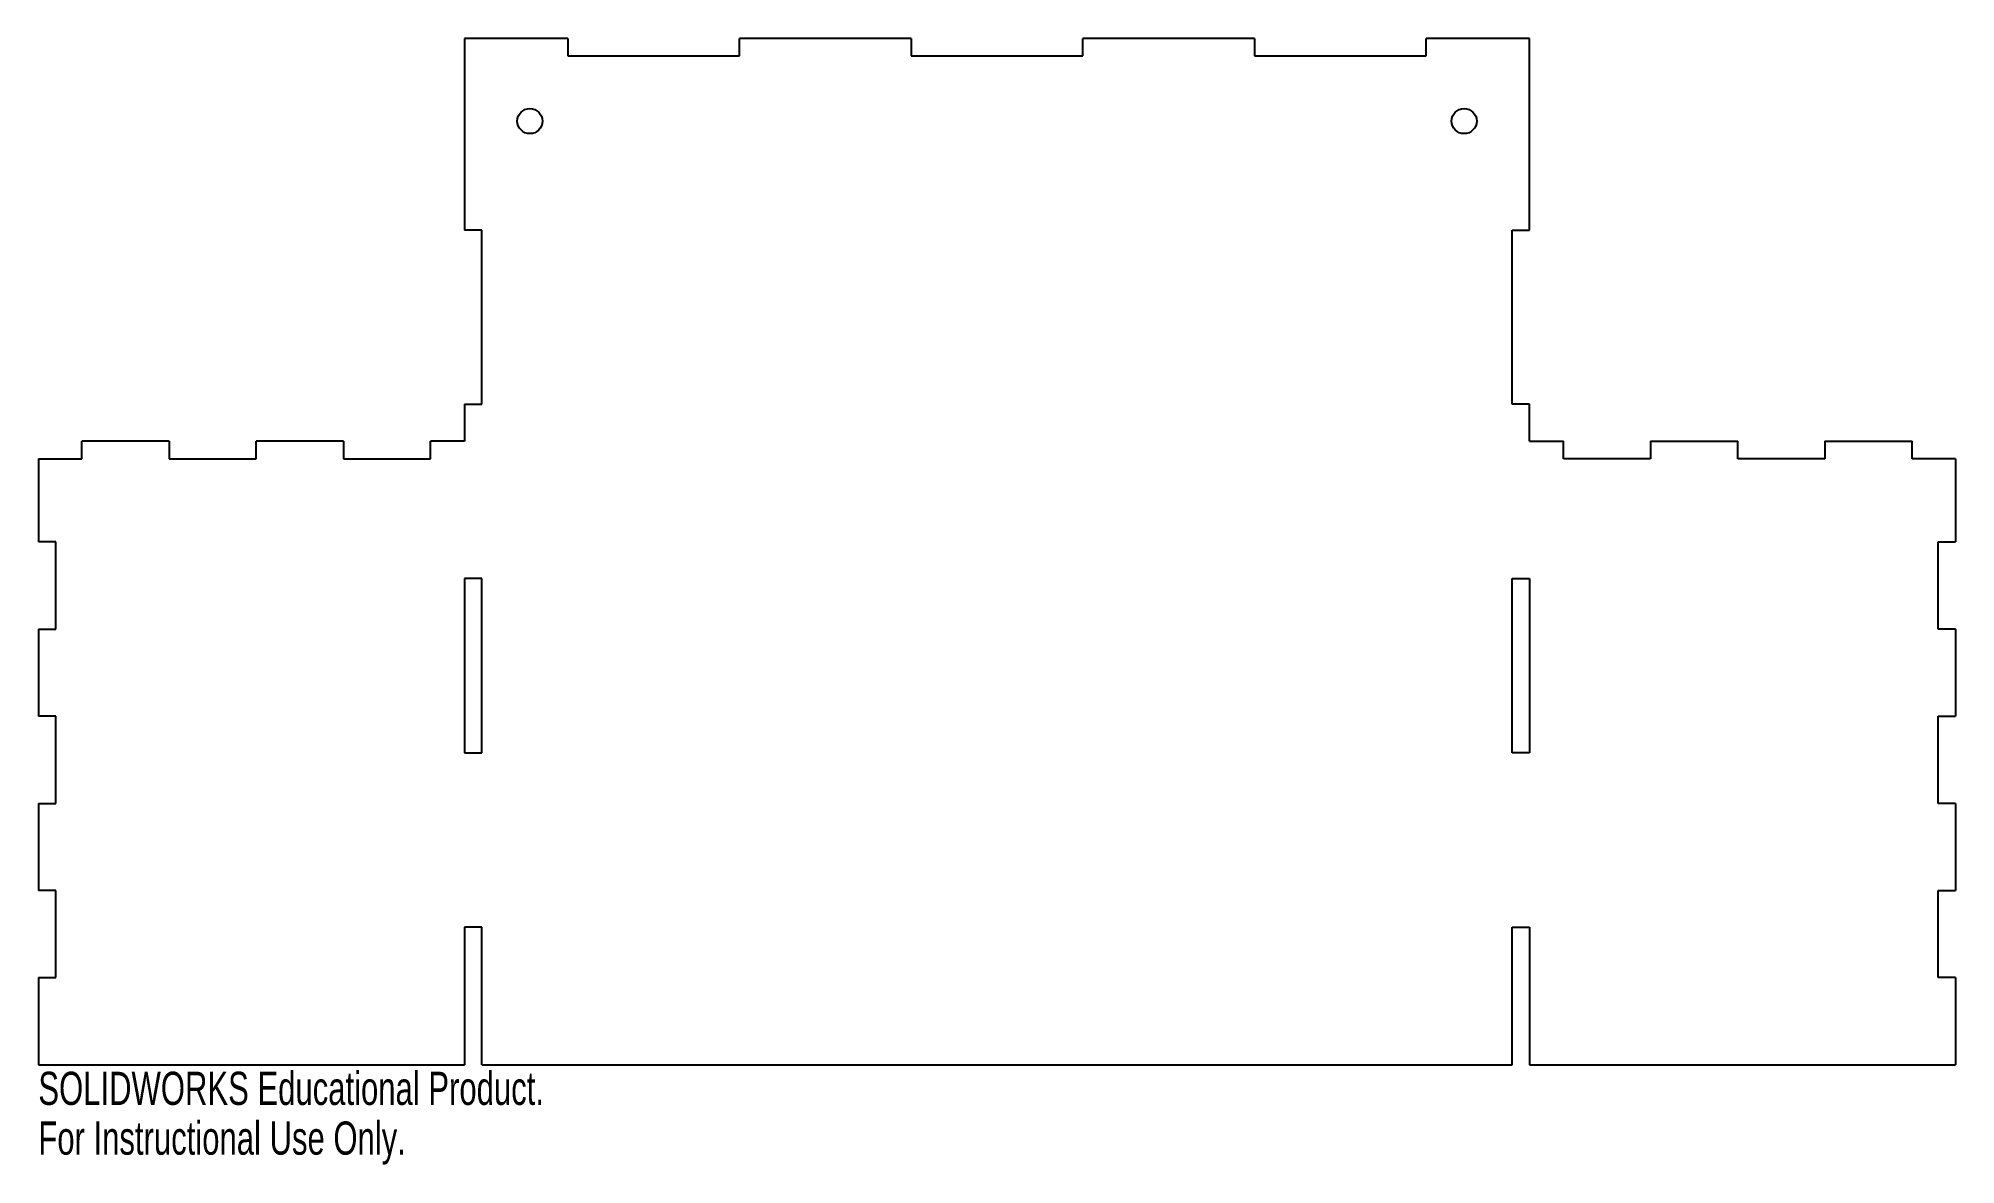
# Model space of a CAD drawing. Header units: inches. Extents: x -5.5 to 5.5, y -3.5 to 2.9.
import ezdxf

# ---------------------------------------------------------------- set-up
doc = ezdxf.new("R2010")
doc.units = ezdxf.units.IN
doc.header["$MEASUREMENT"] = 0
doc.styles.add('SLDTEXTSTYLE0', font='TXT', dxfattribs={"width": 0.7})

msp = doc.modelspace()

# ---------------------------------------------------------------- linework, layer by layer
at = {"color": 7, "linetype": 'Continuous', "lineweight": 25}
for p, q in [((-3.055, 2.945), (-3.055, 1.845)), ((-2.4625, 2.945), (-3.055, 2.945)), ((-2.4625, 2.945), (-2.4625, 2.845)), ((-1.4775, 2.845), (-1.4775, 2.945)), ((-0.4925, 2.945), (-1.4775, 2.945)), ((-0.4925, 2.945), (-0.4925, 2.845)), ((0.4925, 2.845), (0.4925, 2.945)), ((1.4775, 2.945), (0.4925, 2.945)), ((1.4775, 2.945), (1.4775, 2.845)), ((2.4625, 2.845), (2.4625, 2.945)), ((3.055, 2.945), (2.4625, 2.945)), ((3.055, 1.845), (3.055, 2.945)), ((-2.4625, 2.845), (-1.4775, 2.845)), ((-0.4925, 2.845), (0.4925, 2.845)), ((1.4775, 2.845), (2.4625, 2.845)), ((-2.955, 1.845), (-3.055, 1.845)), ((-2.955, 0.845), (-2.955, 1.845)), ((2.955, 1.845), (3.055, 1.845)), ((2.955, 0.845), (2.955, 1.845)), ((-3.055, 0.845), (-3.055, 0.6325)), ((-3.055, 0.845), (-2.955, 0.845)), ((3.055, 0.845), (2.955, 0.845)), ((3.055, 0.6325), (3.055, 0.845)), ((-5.25, 0.5325), (-5.25, 0.6325)), ((-4.75, 0.6325), (-5.25, 0.6325)), ((-4.75, 0.6325), (-4.75, 0.5325)), ((-4.25, 0.5325), (-4.25, 0.6325)), ((-3.75, 0.6325), (-4.25, 0.6325)), ((-3.75, 0.6325), (-3.75, 0.5325)), ((-3.055, 0.6325), (-3.25, 0.6325)), ((-3.25, 0.5325), (-3.25, 0.6325)), ((3.055, 0.6325), (3.25, 0.6325)), ((3.25, 0.5325), (3.25, 0.6325)), ((3.75, 0.6325), (3.75, 0.5325)), ((3.75, 0.6325), (4.25, 0.6325)), ((4.25, 0.5325), (4.25, 0.6325)), ((4.75, 0.6325), (4.75, 0.5325)), ((4.75, 0.6325), (5.25, 0.6325)), ((5.25, 0.5325), (5.25, 0.6325)), ((-5.5, 0.5325), (-5.5, 0.055)), ((-5.5, 0.5325), (-5.25, 0.5325)), ((-4.75, 0.5325), (-4.25, 0.5325)), ((-3.75, 0.5325), (-3.25, 0.5325)), ((3.75, 0.5325), (3.25, 0.5325)), ((4.75, 0.5325), (4.25, 0.5325)), ((5.5, 0.5325), (5.25, 0.5325)), ((5.5, 0.5325), (5.5, 0.055)), ((-5.4, 0.055), (-5.5, 0.055)), ((-5.4, -0.445), (-5.4, 0.055)), ((5.4, 0.055), (5.5, 0.055)), ((5.4, -0.445), (5.4, 0.055)), ((-2.955, -0.155), (-3.055, -0.155)), ((-3.055, -0.155), (-3.055, -1.155)), ((-2.955, -1.155), (-2.955, -0.155)), ((2.955, -1.155), (2.955, -0.155)), ((2.955, -0.155), (3.055, -0.155)), ((3.055, -0.155), (3.055, -1.155)), ((-5.5, -0.445), (-5.5, -0.945)), ((-5.5, -0.445), (-5.4, -0.445)), ((5.5, -0.445), (5.4, -0.445)), ((5.5, -0.445), (5.5, -0.945)), ((-5.4, -0.945), (-5.5, -0.945)), ((-5.4, -1.445), (-5.4, -0.945)), ((5.4, -0.945), (5.5, -0.945)), ((5.4, -1.445), (5.4, -0.945)), ((-3.055, -1.155), (-2.955, -1.155)), ((3.055, -1.155), (2.955, -1.155)), ((-5.5, -1.445), (-5.5, -1.945)), ((-5.5, -1.445), (-5.4, -1.445)), ((5.5, -1.445), (5.4, -1.445)), ((5.5, -1.445), (5.5, -1.945)), ((-5.4, -1.945), (-5.5, -1.945)), ((-5.4, -2.445), (-5.4, -1.945)), ((5.4, -1.945), (5.5, -1.945)), ((5.4, -2.445), (5.4, -1.945)), ((-2.955, -2.155), (-3.055, -2.155)), ((-3.055, -2.155), (-3.055, -2.945)), ((-2.955, -2.945), (-2.955, -2.155)), ((2.955, -2.155), (3.055, -2.155)), ((2.955, -2.945), (2.955, -2.155)), ((3.055, -2.155), (3.055, -2.945)), ((-5.5, -2.445), (-5.5, -2.945)), ((-5.5, -2.445), (-5.4, -2.445)), ((5.5, -2.445), (5.4, -2.445)), ((5.5, -2.445), (5.5, -2.945)), ((-5.5, -2.945), (-3.055, -2.945)), ((-2.955, -2.945), (2.955, -2.945)), ((3.055, -2.945), (5.5, -2.945))]:
    msp.add_line(p, q, dxfattribs=at)
for centre in [(-2.68, 2.47), (2.68, 2.47)]:
    msp.add_circle(centre, 0.072, dxfattribs=at)

# ---------------------------------------------------------------- texts
at = {"color": 7, "linetype": 'Continuous', "char_height": 0.1903, "attachment_point": 1, "style": 'SLDTEXTSTYLE0'}
for s, insert in [('SOLIDWORKS Educational Product.', (-5.5, -2.9851)), ('For Instructional Use Only.', (-5.5, -3.2706))]:
    msp.add_mtext(s, dxfattribs=dict(at, insert=insert))

doc.saveas('drawing.dxf')
